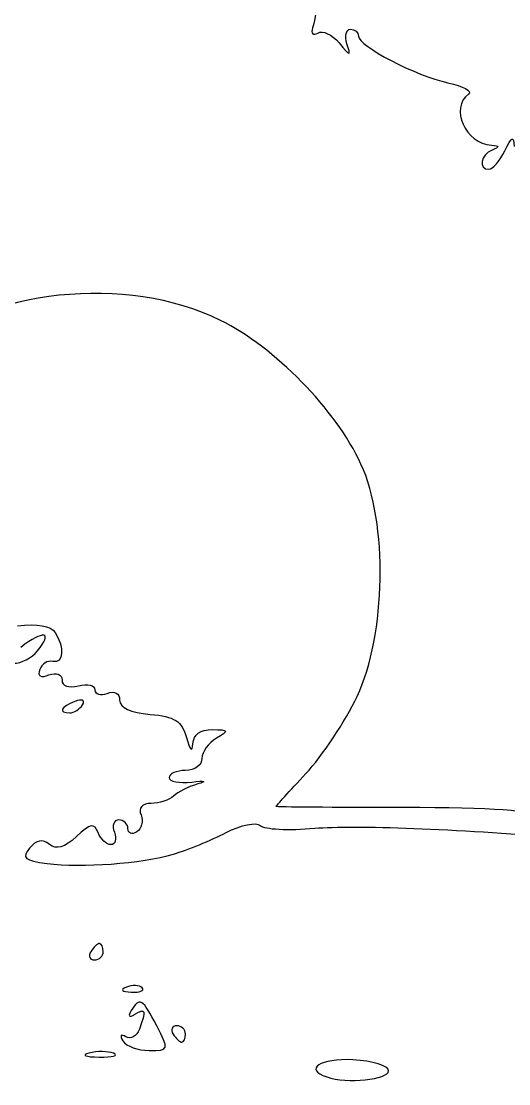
# Model space of a CAD drawing. Extents: x 199 to 1464, y -211 to 790.
# Drawn here: x 776.9 to 911.2, y -102.5 to 190.1 of the extents above; entities that cross this region are included whole.
import ezdxf

# ---------------------------------------------------------------- set-up
doc = ezdxf.new("R2010")
doc.units = 0
doc.layers.add('Ebene_1', color=7, linetype='CONTINUOUS')

msp = doc.modelspace()

# ---------------------------------------------------------------- linework, layer by layer
at = {"layer": 'Ebene_1', "color": 7}
for points in [[(781.369984, 16.718964), (781.369984, 16.718964), (781.369984, 16.718964), (781.369984, 16.718964)], [(793.78088, 1.898084), (793.78088, 1.898084), (793.78088, 1.898084), (793.78088, 1.898084)], [(818.87432, -39.225836), (818.87432, -39.225836), (818.87432, -39.225836), (818.87432, -39.225836)], [(799.466232, -66.107836), (799.466232, -66.107836), (799.466232, -66.107836), (799.466232, -66.107836)], [(810.19064, -76.075116), (810.19064, -76.075116), (810.19064, -76.075116), (810.19064, -76.075116)], [(814.2064, -86.516556), (814.2064, -86.516556), (814.2064, -86.516556), (814.2064, -86.516556)], [(822.14336, -88.784316), (822.14336, -88.784316), (822.14336, -88.784316), (822.14336, -88.784316)], [(802.344, -94.100076), (802.344, -94.100076), (802.344, -94.100076), (802.344, -94.100076)], [(878.0804, -98.939116), (878.0804, -98.939116), (878.0804, -98.939116), (878.0804, -98.939116)]]:
    msp.add_lwpolyline(points, close=True, dxfattribs=at)
for points in [[(859.3132, 202.249692), (858.65992, 196.216652), (857.69464, 189.952092), (857.16824, 188.32818)], [(857.16824, 188.32818), (856.63728, 186.690428), (857.2764, 186.03438), (858.60368, 186.854612)], [(858.60368, 186.854612), (859.91968, 187.66782), (862.54248, 186.445292), (864.43216, 184.137668)], [(866.62016, 183.910668), (865.93384, 186.09334), (866.3608, 187.879172), (867.56888, 187.879172)], [(867.56888, 187.879172), (868.77696, 187.879172), (869.76544, 187.04646), (869.76544, 186.02894)], [(869.76544, 186.02894), (869.76544, 183.291124), (885.62, 175.010556), (894.44536, 173.139012)], [(864.43216, 184.137668), (867.51976, 180.367356), (867.74152, 180.344228), (866.62016, 183.910668)], [(894.44536, 173.139012), (898.66496, 172.244172), (901.21608, 170.857692), (900.11464, 170.057868)], [(900.11464, 170.057868), (894.8412, 166.228372), (899.26656, 156.381492), (906.45384, 155.951988)], [(910.08424, 154.430348), (911.98968, 158.381164), (912.57968, 158.655108), (912.69848, 155.644028)], [(906.45384, 155.951988), (908.73992, 155.815924), (908.77832, 155.501844), (906.61576, 154.629228)], [(906.61576, 154.629228), (903.43056, 153.343884), (902.73856, 149.327988), (905.70232, 149.327988)], [(905.70232, 149.327988), (906.75896, 149.327988), (908.7308, 151.624052), (910.08424, 154.430348)], [(831.81112, 107.734892), (805.72528, 120.497372), (768.145704, 116.453132), (745.49696, 98.44542)], [(870.48128, 68.180476), (863.6152, 83.0771), (846.56656, 100.51562), (831.81112, 107.734892)], [(869.39792, 4.191604), (877.44088, 21.219924), (877.9612, 51.951788), (870.48128, 68.180476)], [(775.832816, 23.579924), (781.344544, 24.285684), (785.062696, 23.650324), (786.234512, 21.804964)], [(781.369984, 16.718964), (785.743936, 21.989364), (783.078736, 22.552004), (776.755184, 17.693364)], [(786.234512, 21.804964), (788.893272, 17.616324), (788.526744, 13.173844), (785.576464, 13.829444)], [(774.810616, 13.313044), (776.84056, 13.285844), (779.792288, 14.817924), (781.369984, 16.718964)], [(785.576464, 13.829444), (784.17332, 14.141284), (782.557344, 13.120084), (781.9854, 11.560324)], [(781.9854, 11.560324), (781.31908, 9.742964), (782.235576, 9.219124), (784.536584, 10.102004)], [(784.536584, 10.102004), (786.60712, 10.896564), (788.127648, 10.306084), (788.127648, 8.705284)], [(788.127648, 8.705284), (788.127648, 7.046884), (789.952504, 6.407604), (792.66308, 7.116564)], [(792.66308, 7.116564), (795.157568, 7.768724), (797.198512, 7.268484), (797.198512, 6.004404)], [(797.198512, 6.004404), (797.198512, 4.740644), (798.729224, 4.293924), (800.60008, 5.011844)], [(793.78088, 1.898084), (794.575352, 3.183604), (793.665, 3.563684), (791.647008, 2.789284)], [(800.60008, 5.011844), (802.63136, 5.791284), (804.00168, 5.034244), (804.00168, 3.123524)], [(804.00168, 3.123524), (804.00168, 1.077604), (807.02528, -0.322956), (812.41608, -0.773756)], [(855.29752, -17.069836), (859.81256, -12.235676), (866.15776, -2.668236), (869.39792, 4.191604)], [(791.647008, 2.789284), (787.718368, 1.281684), (786.999568, -0.343836), (790.26152, -0.343836)], [(790.26152, -0.343836), (791.43516, -0.343836), (793.018888, 0.665124), (793.78088, 1.898084)], [(812.41608, -0.773756), (819.17168, -1.338876), (821.1388, -2.595196), (822.39472, -7.146956)], [(824.18504, -8.847756), (824.33088, -6.288396), (826.22304, -4.903756), (829.51344, -4.948156)], [(829.51344, -4.948156), (834.07024, -5.009756), (834.19144, -5.264316), (830.64736, -7.328556)], [(822.39472, -7.146956), (823.37808, -10.710636), (824.04296, -11.342236), (824.18504, -8.847756)], [(830.64736, -7.328556), (828.46464, -8.599916), (826.6788, -11.119996), (826.6788, -12.928956)], [(826.6788, -12.928956), (826.6788, -14.737676), (824.63784, -16.217836), (822.14336, -16.217836)], [(822.14336, -16.217836), (819.64888, -16.217836), (817.60792, -17.096796), (817.60792, -18.171036)], [(847.08832, -26.140636), (847.08832, -25.986476), (850.7824, -21.903676), (855.29752, -17.069836)], [(817.60792, -18.171036), (817.60792, -19.245196), (820.41424, -19.792156), (823.84416, -19.386236)], [(825.54496, -19.920796), (823.05048, -20.620796), (820.04008, -22.114796), (818.8552, -23.240956)], [(823.84416, -19.386236), (827.56648, -18.945916), (828.25208, -19.161756), (825.54496, -19.920796)], [(818.8552, -23.240956), (817.67032, -24.367116), (814.89608, -25.288716), (812.69016, -25.288716)], [(812.69016, -25.288716), (810.1856, -25.288716), (809.13656, -26.479916), (809.89672, -28.460796)], [(882.12448, -26.422556), (862.85456, -26.422556), (847.08832, -26.295516), (847.08832, -26.140636)], [(809.89672, -28.460796), (810.56624, -30.205516), (810.02392, -32.306556), (808.69168, -33.129996)], [(919.99536, -29.257196), (917.97224, -27.233916), (907.12984, -26.422556), (882.12448, -26.422556)], [(798.057504, -33.327036), (797.010176, -30.597836), (795.97544, -30.786796), (792.075608, -34.420076)], [(803.75904, -29.824156), (802.37832, -29.824156), (801.83608, -31.354796), (802.554, -33.225676)], [(806.26936, -32.225596), (806.26936, -30.904716), (805.13976, -29.824156), (803.75904, -29.824156)], [(833.30808, -33.315516), (837.43208, -31.182956), (841.67352, -30.305356), (842.73352, -31.365276)], [(842.73352, -31.365276), (843.79352, -32.425436), (850.56448, -32.767356), (857.78008, -32.125196)], [(857.78008, -32.125196), (868.24552, -31.194076), (897.93584, -32.326956), (924.19064, -34.659596)], [(784.643184, -36.558316), (782.785088, -35.016316), (781.067136, -35.338716), (779.208464, -37.578316)], [(792.075608, -34.420076), (788.811456, -37.461116), (786.523872, -38.119196), (784.643184, -36.558316)], [(801.5916, -36.627276), (800.34432, -36.627276), (798.754008, -35.142156), (798.057504, -33.327036)], [(802.554, -33.225676), (803.27192, -35.096556), (802.83888, -36.627276), (801.5916, -36.627276)], [(808.69168, -33.129996), (807.35944, -33.953436), (806.26936, -33.546316), (806.26936, -32.225596)], [(818.87432, -39.225836), (822.68888, -38.107596), (829.18408, -35.448076), (833.30808, -33.315516)], [(779.208464, -37.578316), (776.948232, -40.301676), (777.756608, -41.016236), (784.009952, -41.821916)], [(784.009952, -41.821916), (793.603728, -43.058316), (809.95168, -41.844316), (818.87432, -39.225836)], [(798.466208, -63.840076), (797.9162, -63.840076), (796.835496, -64.860556), (796.064656, -66.107836)], [(799.466232, -66.107836), (799.466232, -64.860556), (799.016224, -63.840076), (798.466208, -63.840076)], [(796.064656, -66.107836), (795.293816, -67.355036), (795.743816, -68.375516), (797.064672, -68.375516)], [(797.064672, -68.375516), (798.385528, -68.375516), (799.466232, -67.355036), (799.466232, -66.107836)], [(805.84416, -75.895916), (804.03512, -76.619996), (804.57248, -77.157276), (807.21424, -77.266076)], [(810.19064, -76.075116), (809.43712, -75.321756), (807.4812, -75.241036), (805.84416, -75.895916)], [(814.2064, -86.516556), (810.308, -78.977996), (809.54168, -78.521036), (807.18672, -82.331516)], [(807.21424, -77.266076), (809.6048, -77.363596), (810.94416, -76.828636), (810.19064, -76.075116)], [(808.18672, -83.331596), (811.14928, -81.500636), (811.3996, -82.327836), (809.43336, -87.451996)], [(807.18672, -82.331516), (806.18416, -83.953596), (806.56464, -84.334156), (808.18672, -83.331596)], [(809.43336, -87.451996), (808.67904, -89.417676), (806.99064, -90.363996), (805.68136, -89.554876)], [(812.13072, -93.319756), (817.61592, -93.319756), (817.65616, -93.188156), (814.2064, -86.516556)], [(819.74184, -86.516556), (818.42096, -86.516556), (817.97096, -87.537036), (818.74184, -88.784316)], [(822.14336, -88.784316), (822.14336, -87.537036), (821.06272, -86.516556), (819.74184, -86.516556)], [(805.68136, -89.554876), (804.29128, -88.695596), (803.97408, -89.172716), (804.91896, -90.701676)], [(818.74184, -88.784316), (819.51264, -90.031516), (820.59336, -91.051996), (821.14336, -91.051996)], [(821.14336, -91.051996), (821.69336, -91.051996), (822.14336, -90.031516), (822.14336, -88.784316)], [(802.344, -94.100076), (800.80872, -93.478956), (797.747296, -93.441036), (795.54088, -94.016156)], [(804.91896, -90.701676), (805.80888, -92.141676), (809.05416, -93.319756), (812.13072, -93.319756)], [(795.54088, -94.016156), (793.334464, -94.591036), (794.59064, -95.099196), (798.332368, -95.145436)], [(798.332368, -95.145436), (802.07408, -95.191036), (803.87936, -94.721436), (802.344, -94.100076)], [(868.2536, -95.886556), (859.32872, -95.424636), (854.65296, -98.486476), (861.03472, -100.613596)], [(878.0804, -98.939116), (878.0804, -97.528796), (873.70184, -96.168636), (868.2536, -95.886556)], [(861.03472, -100.613596), (866.6244, -102.476956), (878.0804, -101.351516), (878.0804, -98.939116)]]:
    msp.add_open_spline(points, degree=3, dxfattribs=at)

doc.saveas('drawing.dxf')
